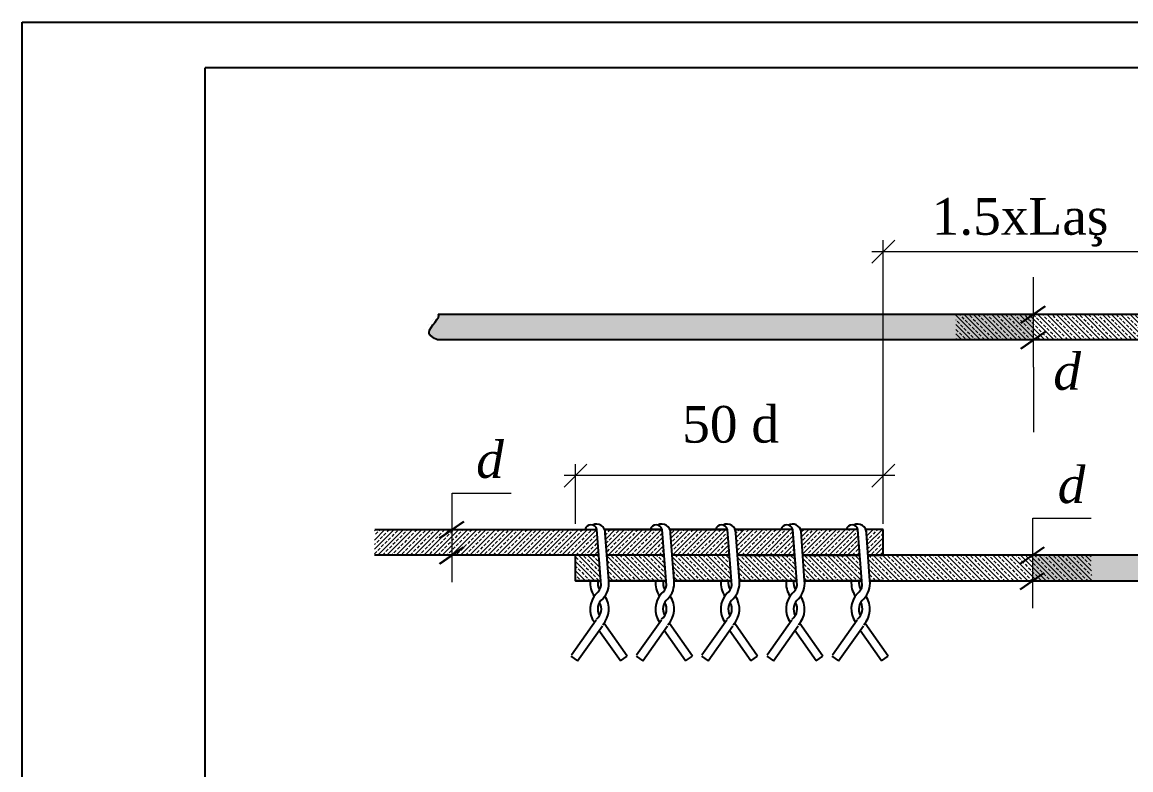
# Model space of a CAD drawing. Header units: millimetres. Extents: x 806395 to 2097197, y -233789 to 193681.
# Drawn here: x 2057011 to 2069115, y -93167 to -85002 of the extents above; entities that cross this region are included whole.
import ezdxf

# ---------------------------------------------------------------- set-up
doc = ezdxf.new("R2010")
doc.units = ezdxf.units.MM
doc.linetypes.add('ACAD_ISO04W100', pattern=[30, 24, -3, 0, -3])
for name, color, linetype, lineweight in [('MARKALAR', 203, 'Continuous', 0), ('RAZREZ', 121, 'ACAD_ISO04W100', 15), ('XAMUTLAR', 125, 'Continuous', 25)]:
    doc.layers.add(name, color=color, linetype=linetype, lineweight=lineweight)
doc.layers.add('text', color=7, linetype='Continuous')
doc.styles.add('style1', font='A3TI(LA).TTF', dxfattribs={"height": 400})
doc.styles.add('style6', font='ARIALN.TTF', dxfattribs={"height": 300})
doc.dimstyles.new('DIM_100', dxfattribs={"dimscale": 100, "dimtxt": 400, "dimasz": 2.5, "dimexe": 1.25, "dimexo": 0.625, "dimtad": 1, "dimdec": 0, "dimtxsty": 'style1', "dimblk": 'OBLIQUE', "dimcen": 2.5, "dimdle": 1.25, "dimclrd": 251, "dimclre": 251, "dimaunit": 1, "dimadec": 3, "dimazin": 0, "dimtfac": 1, "dimtdec": 0, "dimtmove": 1, "dimatfit": 3, "dimfxl": 1.25, "dimlwd": 13, "dimlwe": 5, "dimarcsym": 0})
pattern_1 = [(314.9999999999999, (-11690110.73492641, -18123166.60629359), (50.28943427798737, 50.28943427798716), []), (314.9999999999999, (-11690085.5902093, -18123141.46157647), (50.28943427798737, 50.28943427798716), [35.56, -17.78])]

# ---------------------------------------------------------------- blocks, each defined once
blk = doc.blocks.new('_Oblique')
at = {"color": 0, "linetype": 'ByBlock', "lineweight": -2}
blk.add_line((-0.5, -0.5), (0.5, 0.5), dxfattribs=at)
blk = doc.blocks.new('*D135')
at = {"color": 251, "lineweight": 5, "ltscale": 15, "transparency": 16777216}
for p, q in [((2063051.771867927, -90479.94477759892), (2063051.771867927, -89828.90924744305)), ((2066411.771867927, -90479.94477759892), (2066411.771867927, -89828.90924744305))]:
    blk.add_line(p, q, dxfattribs=at)
at = {"color": 251, "linetype": 'ByBlock', "lineweight": 13, "ltscale": 15, "transparency": 16777216}
blk.add_line((2066536.771867927, -89953.90924744305), (2062926.771867927, -89953.90924744305), dxfattribs=at)
at = {"layer": 'Defpoints', "color": 0, "ltscale": 15, "transparency": 16777216}
for p in [(2063051.771867927, -89953.90924744305), (2063051.771867927, -90542.44477759892), (2066411.771867927, -90542.44477759892)]:
    blk.add_point(p, dxfattribs=at)
at = {"color": 251, "lineweight": 13, "ltscale": 15, "transparency": 16777216, "xscale": 250, "yscale": 250, "zscale": 250, "rotation": 180}
blk.add_blockref('_Oblique', (2063051.771867927, -89953.90924744305), dxfattribs=at)
at = {"color": 251, "lineweight": 13, "ltscale": 15, "transparency": 16777216, "xscale": 250, "yscale": 250, "zscale": 250}
blk.add_blockref('_Oblique', (2066411.771867927, -89953.90924744305), dxfattribs=at)
at = {"color": 0, "lineweight": 15, "ltscale": 15, "transparency": 16777216, "insert": (2064745.388238861, -89396.92862514756), "char_height": 300, "attachment_point": 5, "style": 'style6', "bg_fill": 3, "box_fill_scale": 1.1, "bg_fill_color": 9, "bg_fill_true_color": 13158600, "bg_fill_transparency": 0}
blk.add_mtext('{\\fTimes New Roman|b0|i0|c204|p18;\\H1.33333x;50\\fTimes New Roman|b0|i0|c238|p18; d }', dxfattribs=at)
blk = doc.blocks.new('*D140')
at = {"color": 251, "lineweight": 5, "ltscale": 15, "transparency": 16777216}
for p, q in [((2066411.771867927, -90479.94477759892), (2066411.771867927, -87382.49024015965)), ((2069398.335744162, -88690.11417483978), (2069398.335744162, -87382.49024015965))]:
    blk.add_line(p, q, dxfattribs=at)
at = {"color": 251, "linetype": 'ByBlock', "lineweight": 13, "ltscale": 15, "transparency": 16777216}
blk.add_line((2066286.771867927, -87507.49024015965), (2069523.335744162, -87507.49024015965), dxfattribs=at)
at = {"layer": 'Defpoints', "color": 0, "ltscale": 15, "transparency": 16777216}
for p in [(2069398.335744162, -87507.49024015965), (2069398.335744162, -88752.61417483978), (2066411.771867927, -90542.44477759892)]:
    blk.add_point(p, dxfattribs=at)
at = {"color": 251, "lineweight": 13, "ltscale": 15, "transparency": 16777216, "xscale": 250, "yscale": 250, "zscale": 250, "rotation": 180}
blk.add_blockref('_Oblique', (2066411.771867927, -87507.49024015965), dxfattribs=at)
at = {"color": 251, "lineweight": 13, "ltscale": 15, "transparency": 16777216, "xscale": 250, "yscale": 250, "zscale": 250}
blk.add_blockref('_Oblique', (2069398.335744162, -87507.49024015965), dxfattribs=at)
at = {"color": 0, "lineweight": 15, "ltscale": 15, "transparency": 16777216, "insert": (2067905.053806045, -87188.75439913585), "char_height": 300, "attachment_point": 5, "style": 'style6', "bg_fill": 3, "box_fill_scale": 1.1, "bg_fill_color": 9, "bg_fill_true_color": 13158600, "bg_fill_transparency": 0}
blk.add_mtext('{\\fTimes New Roman|b0|i0|c238|p18;\\H1.33333x;1.5xLaş}', dxfattribs=at)
blk = doc.blocks.new('ntnntyht')
at = {"lineweight": 25}
blk.add_line((1961564.238821959, -20954.67597863117), (2003567.352131943, -20954.67597863117), dxfattribs=at)
at = {"color": 1, "lineweight": 25}
blk.add_line((1961564.238821959, -50628.51722249883), (1961564.238821959, -20954.67597863117), dxfattribs=at)
at = {"lineweight": 25, "ltscale": 15}
blk.add_line((2003044.925349479, -21477.1027610957), (1963653.327128529, -21477.1027610957), dxfattribs=at)
at = {"color": 1, "lineweight": 25, "ltscale": 15}
blk.add_line((1963653.945951819, -50106.0904400343), (1963653.945951819, -21476.27288741057), dxfattribs=at)

msp = doc.modelspace()

# ---------------------------------------------------------------- hatches: boundary and pattern name
at = {"layer": 'RAZREZ', "lineweight": 18}
h = msp.add_hatch(dxfattribs=at)
h.set_pattern_fill('ANSI33', color=256, scale=11.2, angle=180, style=0)
h.set_pattern_definition([(225, (-11690110.73492641, -18123166.60629359), (50.28943427798725, -50.28943427798727), []), (225, (-11690161.02438241, -18123166.60629359), (50.28943427798725, -50.28943427798727), [35.56, -17.78])])
h.paths.add_polyline_path([(2066245.48311003, -90822.44477759892), (2066224.98456973, -90542.44477759892), (2066411.771867927, -90542.44477759892), (2066411.771867927, -90822.44477759892)])
edge = h.paths.add_edge_path()
edge.add_arc((2065420.18566654, -90578.48556543884), 94.98663319823686, 9.743530232752391, 22.298386250059593, ccw=False)
edge.add_line((2065513.802134218, -90562.41019713574), (2065532.839024718, -90822.44477758111))
edge.add_line((2065532.839024701, -90822.44477759892), (2066157.293366771, -90822.44477759892))
edge.add_line((2066157.293366816, -90822.44477759892), (2066135.586660255, -90542.44477763106))
edge.add_line((2066135.58666022, -90542.44477759892), (2065508.069237812, -90542.44477756586))
edge = h.paths.add_edge_path()
edge.add_line((2064820.194939288, -90822.44477759892), (2064802.616583479, -90582.33306518602))
edge.add_arc((2064707.552039393, -90578.64919835627), 95.13589446517122, 357.7808291527141, 382.3680520877299)
edge.add_line((2064795.52975439, -90542.44477759892), (2065422.942574866, -90542.44477756586))
edge.add_line((2065422.94257489, -90542.44477759892), (2065444.649281437, -90822.4447775668))
edge.add_line((2065444.649281444, -90822.44477759892), (2064820.194939328, -90822.44477759892))
edge = h.paths.add_edge_path()
edge.add_arc((2063994.907954063, -90578.64919835627), 95.13589446517122, -2.2191708570941273, 22.368052087729893, ccw=False)
edge.add_line((2064089.972498193, -90582.33306513118), (2064107.550854022, -90822.44477757716))
edge.add_line((2064107.550853958, -90822.44477759892), (2064732.005196027, -90822.44477759892))
edge.add_line((2064732.005196073, -90822.44477759892), (2064710.298489527, -90542.44477763106))
edge.add_line((2064710.29848952, -90542.44477759892), (2064082.885669059, -90542.44477759892))
h.paths.add_polyline_path([(2063285.010318776, -90542.44477759892), (2063306.717025371, -90822.44477759892), (2060856.292001709, -90822.44477764072), (2060856.292001709, -90542.44477759892)])
edge = h.paths.add_edge_path()
edge.add_arc((2063282.263868692, -90578.64919835627), 95.13589446517122, -2.2191708472860228, 22.36805208772978, ccw=False)
edge.add_line((2063377.328412821, -90582.33306513118), (2063394.906768614, -90822.44477757716))
edge.add_line((2063394.906768629, -90822.44477759892), (2064019.361110713, -90822.44477759892))
edge.add_line((2064019.361110701, -90822.44477759892), (2063997.65440414, -90542.44477759788))
edge.add_line((2063997.654404148, -90542.44477759892), (2063370.241583708, -90542.44477759892))
at = {"layer": 'XAMUTLAR', "lineweight": 0}
h = msp.add_hatch(dxfattribs=at)
h.set_pattern_fill('BRASS', color=256, scale=11.2, angle=314.9999999999999, style=0)
h.set_pattern_definition(pattern_1)
edge = h.paths.add_edge_path()
edge.add_line((2068046.945421185, -90822.44477764072), (2068043.485913761, -90824.84162814866))
edge.add_line((2068043.485913768, -90824.84162814305), (2068043.485913768, -91102.44477763606))
edge.add_line((2068043.485913768, -91102.44477764072), (2075106.499494464, -91102.44477764072))
edge.add_spline(control_points=[(2075106.499494435, -91102.44477764072), (2075059.973483845, -91079.70897368478), (2074932.724677184, -91017.52646802957), (2075154.297055825, -90847.75165224959), (2075100.550573358, -90822.44477764072)], knot_values=[0, 0, 0, 0, 0.1110168970294731, 0.3036316134941221, 0.3036316134941221, 0.3036316134941221, 0.3036316134941321], degree=3, periodic=0)
edge.add_line((2075100.550573358, -90822.44477764072), (2068046.945421176, -90822.44477764072))
edge = h.paths.add_edge_path()
edge.add_spline(control_points=[(2061552.002353628, -88192.61417488146), (2061593.850993898, -88217.92104949054), (2061372.278615256, -88387.69586527042), (2061499.527421918, -88449.87837092576), (2061546.053432508, -88472.61417488146)], knot_values=[0, 1e-14, 1e-14, 1e-14, 0.192614716464659, 0.3036316134941321, 0.3036316134941321, 0.3036316134941321, 0.3036316134941321], degree=3, periodic=0)
edge.add_line((2061546.053432508, -88472.61417483978), (2068052.019544645, -88472.61417484234))
edge.add_line((2068052.019544663, -88472.61417488146), (2068052.019544663, -88192.61417485747))
edge.add_line((2068052.019544663, -88192.61417483978), (2061552.002353612, -88192.61417486516))
h = msp.add_hatch(dxfattribs=at)
h.set_pattern_fill('BRASS', color=256, scale=11.2, angle=314.9999999999999, style=0)
h.set_pattern_definition(pattern_1)
h.paths.add_polyline_path([(2072592.046986308, -88472.61417483978), (2072571.548445966, -88192.61417488146), (2072758.335744162, -88192.61417488146), (2072758.335744162, -88472.61417483978)])
edge = h.paths.add_edge_path()
edge.add_arc((2071766.749542775, -88228.6549626379), 94.98663319823686, 9.743530232752391, 22.298386250059593, ccw=False)
edge.add_line((2071860.366010496, -88212.5795943767), (2071879.402900996, -88472.61417482208))
edge.add_line((2071879.402900978, -88472.61417483978), (2072503.857243048, -88472.61417483978))
edge.add_line((2072503.857243051, -88472.61417483978), (2072482.15053649, -88192.61417487191))
edge.add_line((2072482.150536456, -88192.61417488146), (2071854.633114047, -88192.6141748484))
edge = h.paths.add_edge_path()
edge.add_line((2071166.758815565, -88472.61417483978), (2071149.180459757, -88232.50246242687))
edge.add_arc((2071054.115915628, -88228.81859555535), 95.13589446517122, 357.7808291527141, 382.3680520877299)
edge.add_line((2071142.093630668, -88192.61417488146), (2071769.506451144, -88192.6141748484))
edge.add_line((2071769.506451168, -88192.61417483978), (2071791.213157714, -88472.61417480765))
edge.add_line((2071791.21315768, -88472.61417483978), (2071166.75881556, -88472.61417483978))
edge = h.paths.add_edge_path()
edge.add_arc((2070341.471830298, -88228.81859555535), 95.13589446517122, -2.2191708570941273, 22.368052087729893, ccw=False)
edge.add_line((2070436.536374428, -88232.50246237215), (2070454.114730252, -88472.61417481813))
edge.add_line((2070454.114730277, -88472.61417483978), (2071078.569072347, -88472.61417483978))
edge.add_line((2071078.569072308, -88472.61417483978), (2071056.862365767, -88192.61417487191))
edge.add_line((2071056.862365796, -88192.61417483978), (2070429.449545336, -88192.61417483978))
h.paths.add_polyline_path([(2069631.574195054, -88192.61417488146), (2069653.280901607, -88472.61417483978), (2067202.855877985, -88472.61417488146), (2067202.855877985, -88192.61417488146)])
edge = h.paths.add_edge_path()
edge.add_arc((2069628.827744927, -88228.81859555535), 95.13589446517122, -2.2191708472860228, 22.36805208772978, ccw=False)
edge.add_line((2069723.892289057, -88232.50246237215), (2069741.47064485, -88472.61417481813))
edge.add_line((2069741.470644863, -88472.61417483978), (2070365.924986948, -88472.61417483978))
edge.add_line((2070365.924986978, -88472.61417483978), (2070344.218280417, -88192.61417483885))
edge.add_line((2070344.218280424, -88192.61417483978), (2069716.805459985, -88192.61417483978))
h = msp.add_hatch(dxfattribs=at)
h.set_pattern_fill('BRASS', color=256, scale=11.2, angle=314.9999999999999, style=0)
h.set_pattern_definition(pattern_1)
h.paths.add_polyline_path([(2066265.981650414, -91102.44477764072), (2066245.483110072, -90822.44477759892), (2068680.890320971, -90822.44477764072), (2068686.839242091, -91102.44477764072)])
h.paths.add_polyline_path([(2065553.337565084, -91102.44477759892), (2065532.839024701, -90822.44477759892), (2066157.293366816, -90822.44477759892), (2066179.000073328, -91102.44477759892)])
h.paths.add_polyline_path([(2064840.693479713, -91102.44477759892), (2064820.194939329, -90822.44477764072), (2065444.649281444, -90822.44477764072), (2065466.355987998, -91102.44477759892)])
h.paths.add_polyline_path([(2064128.049394299, -91102.44477764072), (2064107.550853958, -90822.44477759892), (2064732.005196073, -90822.44477759892), (2064753.711902585, -91102.44477759892)])
h.paths.add_polyline_path([(2063415.40530897, -91102.44477764072), (2063394.906768629, -90822.44477764072), (2064019.361110701, -90822.44477759892), (2064041.067817255, -91102.44477759892)])
h.paths.add_polyline_path([(2063306.717025371, -90822.44477764072), (2063328.423731883, -91102.44477764072), (2063051.771867927, -91102.44477764072), (2063051.771867927, -90822.44477764072)])

# ---------------------------------------------------------------- linework, layer by layer
at = {"layer": 'MARKALAR', "lineweight": 30}
for p, q in [((2067913.163812967, -88288.81759057936), (2068175.04742532, -88107.37676901507)), ((2067916.623320427, -88286.42074007678), (2068178.506932737, -88104.97991851272)), ((2067913.163812967, -88568.81759057936), (2068175.04742532, -88387.37676901507)), ((2067916.623320427, -88566.42074007678), (2068178.506932737, -88384.97991851272)), ((2061566.59993669, -90638.64819338018), (2061828.483549085, -90457.207371816)), ((2061570.059444149, -90636.25134283604), (2061831.943056503, -90454.81052127173)), ((2061566.59993669, -90918.64819338018), (2061828.483549085, -90737.207371816)), ((2061570.059444149, -90916.25134287772), (2061831.943056503, -90734.81052131343)), ((2067908.08968949, -90918.6481933384), (2068169.973301884, -90737.20737177433)), ((2067908.08968949, -91198.64819338018), (2068169.973301884, -91017.207371816))]:
    msp.add_line(p, q, dxfattribs=at)
at = {"layer": 'MARKALAR'}
for p, q in [((2068052.019544663, -88768.29179338503), (2068050.882939919, -89479.69469455766)), ((2061705.455668386, -91118.12239614427), (2061705.455668386, -90146.09374026346)), ((2068043.485913768, -91400.51924668843), (2068043.485913768, -90420.61073530602))]:
    msp.add_line(p, q, dxfattribs=at)
msp.add_lwpolyline([(2061705.455668386, -90542.44477759892), (2061705.455668386, -90146.09374026346), (2062348.896780177, -90146.09374026346)], dxfattribs=at)
at = {"layer": 'XAMUTLAR'}
for p, q in [((2063332.501725461, -91155.04779184746), (2063285.010318818, -90542.44477759892)), ((2063997.654404148, -90542.44477759892), (2063370.241583689, -90542.44477759892)), ((2064045.145810832, -91155.04779184746), (2063997.654404148, -90542.44477759892)), ((2064710.29848952, -90542.44477759892), (2064082.885669061, -90542.44477759892)), ((2064757.789896162, -91155.04779184746), (2064710.29848952, -90542.44477759892)), ((2065422.94257489, -90542.44477759892), (2064795.52975439, -90542.44477759892)), ((2065470.433981534, -91155.04779180577), (2065422.942574849, -90542.44477759892)), ((2066135.58666022, -90542.44477764072), (2065508.069237818, -90542.44477764072)), ((2065553.337565043, -91102.44477759892), (2065513.802134218, -90562.41019713574)), ((2066183.078066905, -91155.04779180577), (2066135.58666022, -90542.44477759892)), ((2066411.771867927, -90542.44477759892), (2066224.984569772, -90542.44477759892)), ((2066265.981650414, -91102.44477759892), (2066227.904754265, -90582.33306513118)), ((2066411.771867927, -90822.44477764072), (2066411.771867927, -90542.44477759892)), ((2063051.771867927, -91102.44477764072), (2063051.771867927, -90822.44477764072)), ((2064019.361110701, -90822.44477764072), (2063394.906768629, -90822.44477764072)), ((2064019.361110743, -90822.44477759892), (2063394.906768629, -90822.44477764072)), ((2064732.005196073, -90822.44477764072), (2064107.550853958, -90822.44477759892)), ((2064732.005196073, -90822.44477764072), (2064107.550853958, -90822.44477764072)), ((2065027.286785986, -90822.44477764072), (2064820.194939288, -90822.4447776824)), ((2065444.649281444, -90822.44477764072), (2064820.194939329, -90822.44477764072)), ((2064860.500934186, -90822.44477764072), (2065444.649281444, -90822.44477764072)), ((2066157.293366816, -90822.44477764072), (2065532.839024701, -90822.4447776824)), ((2065532.839024701, -90822.44477759892), (2066157.293366816, -90822.44477764072)), ((2066707.286785986, -90822.44477764072), (2066245.48311003, -90822.44477764072)), ((2066245.48311003, -90822.4447776824), (2066411.771867927, -90822.44477764072)), ((2063328.423731883, -91102.44477764072), (2063051.771867927, -91102.44477764072)), ((2064041.067817255, -91102.44477764072), (2063415.40530897, -91102.44477764072)), ((2064753.711902585, -91102.44477759892), (2064128.049394341, -91102.44477759892)), ((2064731.771867885, -91102.44477764072), (2064753.711902585, -91102.44477764072)), ((2065466.355987998, -91102.44477764072), (2064840.693479671, -91102.44477764072)), ((2064840.693479671, -91102.44477764072), (2065466.355987998, -91102.44477764072)), ((2066179.000073328, -91102.44477764072), (2065553.337565084, -91102.44477764072)), ((2065553.337565084, -91102.44477759892), (2066179.000073328, -91102.44477764072)), ((2066411.771867927, -91102.44477764072), (2066265.981650414, -91102.44477764072)), ((2066265.981650414, -91102.44477764072), (2066411.771867927, -91102.44477764072)), ((2063006.640457471, -91911.12236869633), (2063277.242562052, -91527.75361255695)), ((2063074.215737673, -91977.36970899996), (2063344.817842295, -91594.00095281885)), ((2063614.794655444, -91924.81444755496), (2063364.546377154, -91570.28146517577)), ((2063719.284542843, -91911.12236869633), (2063989.886647423, -91527.75361255695)), ((2063786.859823045, -91977.36970899996), (2064057.461927625, -91594.00095281885)), ((2064327.438740816, -91924.81444755496), (2064077.190462484, -91570.28146517577)), ((2064431.928628173, -91911.12236869633), (2064702.530732753, -91527.75361255695)), ((2064499.503908415, -91977.36970899996), (2064770.106012996, -91594.00095281885)), ((2065040.082826146, -91924.81444755496), (2064789.834547856, -91570.28146517577)), ((2065144.572713544, -91911.12236865456), (2065415.174818125, -91527.75361255695)), ((2065212.147993787, -91977.36970899996), (2065482.750098367, -91594.00095281885)), ((2065752.726911517, -91924.81444755496), (2065502.478633185, -91570.28146517577)), ((2065857.216798916, -91911.12236865456), (2066127.818903496, -91527.75361255695)), ((2065924.792079117, -91977.36970899996), (2066195.394183697, -91594.00095281885)), ((2066465.370996847, -91924.81444755496), (2066215.122718557, -91570.28146517577)), ((2063541.593333217, -91976.48384301362), (2063308.217181202, -91645.85402304234)), ((2064254.237418546, -91976.48384301362), (2064020.861266532, -91645.85402304234)), ((2064966.881503918, -91976.48384301362), (2064733.505351903, -91645.85402304234)), ((2065679.525589289, -91976.48384301362), (2065446.149437275, -91645.85402304234)), ((2066392.169674619, -91976.48384301362), (2066158.793522646, -91645.85402304234)), ((2063001.014415487, -91925.70031358297), (2063074.215737673, -91977.36970899996)), ((2063541.593333217, -91976.48384301362), (2063614.794655444, -91924.81444755496)), ((2063713.658500859, -91925.70031358297), (2063786.859823045, -91977.36970899996)), ((2064254.237418546, -91976.48384301362), (2064327.438740816, -91924.81444755496)), ((2064426.302586188, -91925.70031358297), (2064499.503908415, -91977.36970899996)), ((2064966.881503918, -91976.48384301362), (2065040.082826146, -91924.81444755496)), ((2065138.94667156, -91925.70031354133), (2065212.147993787, -91977.36970899996)), ((2065679.525589289, -91976.48384301362), (2065752.726911517, -91924.81444755496)), ((2065851.590756931, -91925.70031354133), (2065924.792079117, -91977.36970899996)), ((2066392.169674619, -91976.48384301362), (2066465.370996847, -91924.81444755496))]:
    msp.add_line(p, q, dxfattribs=at)
for points in [[(2061552.002353628, -88192.61417488146), (2069631.574195095, -88192.61417483978)], [(2069653.280901607, -88472.61417488146), (2061546.053432508, -88472.61417488146)], [(2060862.240922828, -90542.44477759892), (2063285.010318818, -90542.44477759892)], [(2063370.241583689, -90542.44477759892), (2063997.654404148, -90542.44477759892)], [(2064082.885669061, -90542.44477759892), (2064710.29848952, -90542.44477759892)], [(2064795.52975439, -90542.44477759892), (2064860.500934186, -90542.44477759892), (2064860.500934186, -90559.29025360636)], [(2063306.717025371, -90822.44477764072), (2060856.292001709, -90822.44477764072)], [(2064019.361110701, -90822.44477764072), (2063394.906768629, -90822.44477764072)], [(2064732.005196073, -90822.44477764072), (2064107.550853958, -90822.44477764072)], [(2064732.005196073, -90822.44477764072), (2064731.771867885, -90822.44477764072), (2064731.771867885, -90822.44477764072)], [(2065027.286785986, -90822.44477764072), (2065027.286785986, -90822.44477764072), (2064820.194939329, -90822.44477764072)], [(2065444.649281444, -90822.44477764072), (2064820.194939329, -90822.44477764072)], [(2066157.293366816, -90822.44477764072), (2065532.839024701, -90822.44477764072)], [(2075100.550573358, -90822.44477764072), (2066245.483110072, -90822.44477764072)], [(2063051.771867927, -91095.6457900435), (2063051.771867927, -91102.44477764072), (2063328.423731883, -91102.44477764072)], [(2063415.40530897, -91102.44477764072), (2064041.067817255, -91102.44477764072)], [(2064128.049394341, -91102.44477764072), (2064753.711902585, -91102.44477764072)], [(2064840.693479671, -91102.44477764072), (2065466.355987998, -91102.44477764072)], [(2065553.337565043, -91102.44477764072), (2066179.000073328, -91102.44477764072)], [(2066265.981650414, -91102.44477764072), (2075106.499494435, -91102.44477764072)]]:
    msp.add_lwpolyline(points, dxfattribs=at)
for centre, radius, start, end in [((2063459.178922244, -91128.4770682186), 247.0983608638766, 173.9525565517251, 214.9028836469469), ((2063439.444314608, -91128.50768152763), 144.7407921526405, 169.6263924595215, 210.5974508024379), ((2063169.682050469, -91128.47706826028), 247.0983608298338, 316.3935805907805, 6.047443461559111), ((2064171.823007615, -91128.4770682186), 247.0983608638766, 173.9525565517251, 214.9028836469469), ((2064152.088399978, -91128.50768152763), 144.7407921526405, 169.6263924595215, 210.5974508024379), ((2063882.32613584, -91128.47706826028), 247.0983608298338, 316.3935805907805, 6.047443461559111), ((2064884.467092987, -91128.4770682186), 247.0983608638766, 173.9525565517251, 214.9028836469469), ((2064864.73248535, -91128.50768152763), 144.7407921526405, 169.6263924595215, 210.5974508024379), ((2064594.97022117, -91128.47706826028), 247.0983608298338, 316.3935805907805, 6.047443461559111), ((2065597.111178317, -91128.4770682186), 247.0983608638766, 173.9525565517251, 214.9028836469469), ((2065577.376570721, -91128.50768152763), 144.7407921526405, 169.6263924595215, 210.5974508024379), ((2065307.614306583, -91128.47706826028), 247.0983608298338, 316.3935805907805, 6.047443461559111), ((2066309.755263688, -91128.4770682186), 247.0983608638766, 173.9525565517251, 214.9028836469469), ((2066290.020656051, -91128.50768152763), 144.7407921526405, 169.6263924595215, 210.5974508024379), ((2066020.258391913, -91128.47706826028), 247.0983608298338, 316.3935805907805, 6.047443461559111), ((2063458.591659053, -91412.08811073002), 247.0983608638766, 136.3935805907805, 215.535513523768), ((2063194.334076937, -91130.19202473454), 140.3855699470012, 307.4350418317953, 349.8018143167957), ((2064171.235744425, -91412.08811073002), 247.0983608638766, 136.3935805907805, 215.535513523768), ((2063906.978162267, -91130.19202473454), 140.3855699470012, 307.4350418317953, 349.8018143167957), ((2064883.879829754, -91412.08811073002), 247.0983608638766, 136.3935805907805, 215.535513523768), ((2064619.622247638, -91130.19202473454), 140.3855699470012, 307.4350418317953, 349.8018143167957), ((2065596.523915126, -91412.08811068835), 247.0983608638766, 136.3935805907805, 215.535513523768), ((2065332.26633301, -91130.19202473454), 140.3855699470012, 307.4350418317953, 349.8018143167957), ((2066309.168000498, -91412.08811068835), 247.0983608638766, 136.3935805907805, 215.535513523768), ((2066044.910418381, -91130.19202473454), 140.3855699470012, 307.4350418317953, 349.8018143167957), ((2063193.746813746, -91410.37315417218), 140.3855699470012, 307.5742891184006, 30.85025611158984), ((2063438.857051416, -91412.05749742078), 144.7407921526405, 128.5754823848333, 209.8100154505531), ((2063169.094787278, -91412.08811064655), 247.0983608298338, 316.5001248673018, 34.90288364649602), ((2063906.390899076, -91410.37315417218), 140.3855699470012, 307.5742891184006, 30.85025611158984), ((2064151.501136788, -91412.05749742078), 144.7407921526405, 128.5754823848333, 209.8100154505531), ((2063881.738872649, -91412.08811064655), 247.0983608298338, 316.5001248673018, 34.90288364649602), ((2064619.034984448, -91410.37315417218), 140.3855699470012, 307.5742891184006, 30.85025611158984), ((2064864.145222117, -91412.05749742078), 144.7407921526405, 128.5754823848333, 209.8100154505531), ((2064594.382957979, -91412.08811064655), 247.0983608298338, 316.5001248673018, 34.90288364649602), ((2065331.679069819, -91410.3731541305), 140.3855699470012, 307.5742891184006, 30.85025611158984), ((2065576.789307531, -91412.0574973791), 144.7407921526405, 128.5754823848333, 209.8100154505531), ((2065307.027043351, -91412.08811064655), 247.0983608298338, 316.5001248673018, 34.90288364649602), ((2066044.323155191, -91410.3731541305), 140.3855699470012, 307.5742891184006, 30.85025611158984), ((2066289.433392861, -91412.0574973791), 144.7407921526405, 128.5754823848333, 209.8100154505531), ((2066019.671128722, -91412.08811064655), 247.0983608298338, 316.5001248673018, 34.90288364649602)]:
    msp.add_arc(centre, radius, start, end, dxfattribs=at)
msp.add_open_spline([(2061546.053432508, -88472.61417488146), (2061499.527421918, -88449.87837092576), (2061372.278615256, -88387.69586527042), (2061593.850993898, -88217.92104949054), (2061552.002353628, -88192.61417488146)], degree=3, knots=[0, 0, 0, 0, 0.1110168970294731, 0.3036316134941221, 0.3036316134941221, 0.3036316134941221, 0.3036316134941321], dxfattribs=at)

# ---------------------------------------------------------------- texts
at = {"layer": 'text', "char_height": 400, "width": 3544.315150595237, "attachment_point": 3, "style": 'style6'}
for s, insert in [('{\\fTimes New Roman|b0|i1|c204|p18;d }', (2062269.195272626, -89579.74311155963)), ('{\\fTimes New Roman|b0|i1|c0|p18;d }', (2068618.598950883, -89854.26010660219))]:
    msp.add_mtext(s, dxfattribs=dict(at, insert=insert))

# ---------------------------------------------------------------- next in the draw order: dimensions: what is measured, and where the dimension line sits
at = {"color": 7, "lineweight": 15, "ltscale": 15}
dim = msp.add_linear_dim(base=(2063051.771867927, -89953.90924744305), p1=(2066411.771867927, -90542.44477759892), p2=(2063051.771867927, -90542.44477759892), text='{\\fTimes New Roman|b0|i0|c204|p18;\\H1.33333x;50\\fTimes New Roman|b0|i0|c238|p18; d }', dimstyle='DIM_100', override={"dimtxsty": 'style6', "dimtfill": 1, "dimtfillclr": 256}, dxfattribs=at)
dim.commit()
dim.dimension.update_dxf_attribs({"geometry": '*D135', "text_midpoint": (2064745.388238861, -89668.51245715909), "dimtype": 160})

# ---------------------------------------------------------------- next in the draw order: linework, layer by layer
at = {"layer": 'XAMUTLAR'}
for p, q in [((2063415.40530897, -91102.44477759892), (2063377.328412821, -90582.33306513118)), ((2064128.049394341, -91102.44477759892), (2064089.972498193, -90582.33306513118)), ((2064840.693479671, -91102.44477759892), (2064802.616583523, -90582.33306513118))]:
    msp.add_line(p, q, dxfattribs=at)
for centre, radius, start, end in [((2063220.819295897, -90558.84331547315), 66.25254310765277, 14.33054653551569, 165.6694534677217), ((2063282.263868692, -90578.64919835627), 95.13589446498399, 357.7808291545175, 118.0877363374025), ((2063933.463381227, -90558.84331547315), 66.25254310765277, 14.33054653551569, 165.6694534677217), ((2063994.907954063, -90578.64919835627), 95.13589446498399, 357.7808291545175, 118.0877363374025), ((2064646.107466598, -90558.84331547315), 66.25254310765277, 14.33054653551569, 165.6694534677217), ((2064707.552039434, -90578.64919835627), 95.13589446498399, 357.7808291545175, 118.0877363374025), ((2065358.751551928, -90558.84331547315), 66.25254310765277, 14.33054653551569, 165.6694534677217), ((2065420.18566654, -90578.48556543884), 94.98663319655542, 9.743530172026727, 118.1286425963714), ((2066071.3956373, -90558.84331547315), 66.25254310765277, 14.33054653551569, 165.6694534677217), ((2066132.840210136, -90578.64919835627), 95.13589446498399, 357.7808291545175, 118.0877363374025)]:
    msp.add_arc(centre, radius, start, end, dxfattribs=at)

# ---------------------------------------------------------------- next in the draw order: dimensions: what is measured, and where the dimension line sits
at = {"color": 7, "lineweight": 15, "ltscale": 15}
dim = msp.add_linear_dim(base=(2069398.335744162, -87507.49024015965), p1=(2066411.771867927, -90542.44477759892), p2=(2069398.335744162, -88752.61417483978), text='{\\fTimes New Roman|b0|i0|c238|p18;\\H1.33333x;1.5xLaş}', dimstyle='DIM_100', override={"dimtxsty": 'style6', "dimtfill": 1, "dimtfillclr": 256}, dxfattribs=at)
dim.commit()
dim.dimension.update_dxf_attribs({"geometry": '*D140', "text_midpoint": (2067905.053806045, -87188.75439913585)})

# ---------------------------------------------------------------- next in the draw order: linework, layer by layer
at = {"layer": 'MARKALAR'}
msp.add_line((2068052.019544663, -88768.29179338503), (2068052.019544663, -87788.38328204441), dxfattribs=at)
msp.add_lwpolyline([(2068043.485913768, -90420.61073530602), (2068680.105397048, -90420.61073530602)], dxfattribs=at)

# ---------------------------------------------------------------- next in the draw order: block references
at = {"color": 3, "xscale": 0.9567425659268776, "yscale": 0.9567425659268776, "zscale": 0.9567425659268776}
msp.add_blockref('ntnntyht', (180298.616107323, -64954.06306164298), dxfattribs=at)

# ---------------------------------------------------------------- next in the draw order: texts
at = {"layer": 'text', "insert": (2068570.70330347, -88617.38682709026), "char_height": 400, "width": 3544.315150595237, "attachment_point": 3, "style": 'style6'}
msp.add_mtext('{\\fTimes New Roman|b0|i1|c0|p18;d }', dxfattribs=at)

doc.saveas('drawing.dxf')
